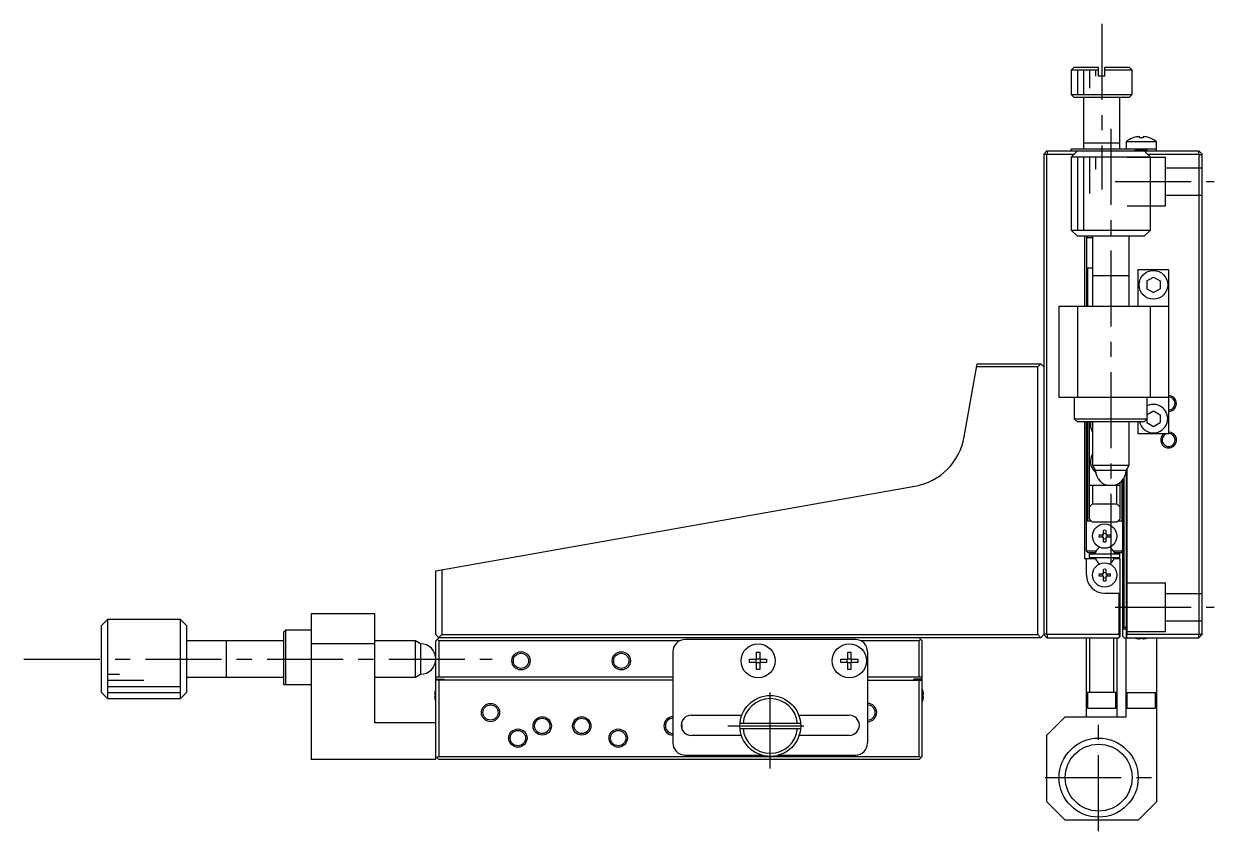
# Model space of a CAD drawing. Extents: x -371 to 381, y 89 to 685.
# Drawn here: x 6.4 to 202.2, y 335.4 to 468.1 of the extents above; entities that cross this region are included whole.
import ezdxf

# ---------------------------------------------------------------- set-up
doc = ezdxf.new("R2010")
doc.units = 0
doc.header["$LTSCALE"] = 10
doc.linetypes.add('CENTER', pattern=[2, 1.25, -0.25, 0.25, -0.25])
doc.linetypes.add('DASHED', pattern=[3.5, 2, -1.5])
doc.layers.get('0').update_dxf_attribs({"linetype": 'CONTINUOUS'})
doc.layers.add('CENTER', color=1, linetype='CENTER')

msp = doc.modelspace()

# ---------------------------------------------------------------- linework, layer by layer
at = {"color": 7, "linetype": 'CONTINUOUS'}
for p, q in [((179.189676, 461.020904), (178.689676, 460.520904)), ((183.189676, 460.520904), (178.689676, 460.520904)), ((178.689676, 460.520904), (178.689676, 456.520904)), ((179.189676, 461.020904), (183.189676, 461.020904)), ((183.189676, 459.520904), (183.189676, 461.020904)), ((184.189676, 461.020904), (188.189676, 461.020904)), ((184.189676, 459.520904), (184.189676, 461.020904)), ((188.689676, 460.520904), (184.189676, 460.520904)), ((188.689676, 460.520904), (188.189676, 461.020904)), ((188.689676, 456.520904), (188.689676, 460.520904)), ((184.189676, 459.520904), (183.189676, 459.520904)), ((178.689676, 456.520904), (179.189676, 456.020904)), ((178.689676, 456.520904), (188.689676, 456.520904)), ((188.189676, 456.020904), (188.689676, 456.520904)), ((188.189676, 456.020904), (179.189676, 456.020904)), ((180.689676, 456.020904), (180.689676, 447.520904)), ((186.689676, 447.520904), (186.689676, 456.020904)), ((186.689676, 448.520904), (180.689676, 448.520904)), ((192.689676, 448.743403), (187.689676, 448.743403)), ((187.689676, 448.743403), (187.689676, 447.520904)), ((188.873432, 449.386206), (188.839676, 449.386206)), ((189.889676, 449.386206), (189.889676, 449.59834)), ((190.489676, 449.386206), (189.889676, 449.386206)), ((190.489676, 449.59834), (190.489676, 449.386206)), ((191.539676, 449.386206), (191.505921, 449.386206)), ((192.689676, 447.220904), (192.689676, 448.743403)), ((174.689676, 447.220904), (174.189676, 446.720904)), ((174.189676, 446.720904), (174.189676, 367.720904)), ((174.689676, 446.620904), (174.189676, 446.620904)), ((174.689676, 447.220904), (199.689676, 447.220904)), ((174.689676, 446.620904), (174.789676, 446.720904)), ((174.689676, 367.820904), (174.689676, 446.620904)), ((174.789676, 446.720904), (174.789676, 447.220904)), ((174.789676, 446.720904), (179.189676, 446.720904)), ((178.689676, 447.220904), (178.689676, 447.520904)), ((192.689676, 447.520904), (178.689676, 447.520904)), ((179.689676, 447.220904), (178.689676, 446.220904)), ((189.260968, 447.276636), (189.239676, 447.276636)), ((189.989676, 447.276636), (189.989676, 447.408379)), ((190.389676, 447.276636), (189.989676, 447.276636)), ((190.389676, 447.408379), (190.389676, 447.276636)), ((191.689676, 446.220904), (190.689676, 447.220904)), ((191.139676, 447.276636), (191.118385, 447.276636)), ((191.189676, 446.720904), (199.589676, 446.720904)), ((199.589676, 447.220904), (199.589676, 446.720904)), ((199.589676, 446.720904), (199.689676, 446.620904)), ((199.689676, 447.220904), (200.189676, 446.720904)), ((199.689676, 446.620904), (199.689676, 367.820904)), ((199.689676, 446.620904), (200.189676, 446.620904)), ((200.189676, 367.720904), (200.189676, 446.720904)), ((191.689676, 446.220904), (178.689676, 446.220904)), ((178.689676, 446.220904), (178.689676, 434.220904)), ((191.689676, 434.220904), (191.689676, 446.220904)), ((178.689676, 434.220904), (179.689676, 433.220904)), ((178.689676, 434.220904), (191.689676, 434.220904)), ((190.689676, 433.220904), (179.689676, 433.220904)), ((180.889676, 433.220904), (180.889676, 421.720904)), ((181.389676, 433.220904), (181.189676, 433.020904)), ((181.189676, 433.020904), (181.189676, 421.720904)), ((182.189676, 432.920904), (181.189676, 432.920904)), ((182.189676, 433.220904), (182.189676, 421.720904)), ((188.189676, 421.720904), (188.189676, 433.220904)), ((190.689676, 433.220904), (191.689676, 434.220904)), ((181.189676, 428.020904), (182.189676, 428.020904)), ((181.389676, 421.720904), (181.389676, 428.020904)), ((189.689676, 427.720904), (194.689676, 427.720904)), ((189.689676, 421.720904), (189.689676, 427.720904)), ((194.689676, 427.720904), (194.689676, 400.720904)), ((191.089676, 425.855989), (192.189676, 426.491074)), ((191.089676, 425.855989), (191.089676, 424.585818)), ((192.189676, 426.491074), (193.289676, 425.855989)), ((193.289676, 425.855989), (193.289676, 424.585818)), ((191.089676, 424.585818), (192.189676, 423.950733)), ((192.189676, 423.950733), (193.289676, 424.585818)), ((176.689676, 406.720904), (176.689676, 421.720904)), ((176.689676, 421.720904), (194.689676, 421.720904)), ((179.689676, 421.720904), (179.689676, 406.720904)), ((191.689676, 406.720904), (191.689676, 421.720904)), ((161.074002, 400.222253), (163.189676, 412.220904)), ((173.189676, 411.720904), (163.101513, 411.720904)), ((163.189676, 412.220904), (173.689676, 412.220904)), ((173.689676, 412.220904), (173.189676, 411.720904)), ((173.189676, 367.720904), (173.189676, 411.720904)), ((174.189676, 411.720904), (173.689676, 412.220904)), ((194.689676, 406.720904), (176.689676, 406.720904)), ((179.189676, 406.720904), (179.189676, 403.220904)), ((191.189676, 403.220904), (191.189676, 406.720904)), ((191.189676, 403.913724), (192.189676, 404.491074)), ((192.189676, 404.491074), (193.289676, 403.855989)), ((193.289676, 403.855989), (193.289676, 402.585818)), ((179.189676, 403.220904), (191.189676, 403.220904)), ((179.189676, 403.220904), (179.689676, 402.720904)), ((190.689676, 402.720904), (179.689676, 402.720904)), ((180.889676, 402.720904), (180.889676, 380.220904)), ((180.889676, 401.720904), (181.189676, 401.720904)), ((181.189676, 381.420904), (181.189676, 402.720904)), ((181.389676, 386.420904), (181.389676, 402.720904)), ((181.689676, 386.720904), (181.689676, 402.720904)), ((182.189676, 402.720904), (182.189676, 395.586929)), ((188.189676, 395.586929), (188.189676, 402.720904)), ((189.689676, 400.720904), (189.689676, 402.720904)), ((190.689676, 402.720904), (191.189676, 403.220904)), ((191.089676, 403.120904), (191.089676, 402.585818)), ((191.089676, 402.585818), (192.189676, 401.950733)), ((192.189676, 401.950733), (193.289676, 402.585818)), ((194.689676, 400.720904), (189.689676, 400.720904)), ((182.189676, 395.586929), (182.689676, 394.720904)), ((182.189676, 395.586929), (188.189676, 395.586929)), ((187.689676, 394.720904), (188.189676, 395.586929)), ((187.689676, 394.720904), (182.689676, 394.720904)), ((187.389676, 368.920904), (187.389676, 393.533469)), ((187.689676, 394.720904), (187.689676, 367.420904)), ((187.889676, 367.720904), (187.889676, 395.067314)), ((74.189676, 378.220904), (152.962395, 392.110661)), ((186.689676, 392.220904), (181.689676, 392.220904)), ((182.189676, 392.220904), (182.189676, 389.220904)), ((186.189676, 389.220904), (186.189676, 392.220904)), ((186.689676, 392.720904), (186.689676, 386.720904)), ((186.989676, 392.985968), (186.989676, 386.420904)), ((187.189676, 367.420904), (187.189676, 393.220904)), ((182.189676, 389.220904), (181.689676, 388.720904)), ((182.189676, 389.220904), (186.189676, 389.220904)), ((186.689676, 388.720904), (186.189676, 389.220904)), ((181.189676, 386.420904), (181.989676, 386.420904)), ((181.689676, 386.720904), (182.189676, 386.220904)), ((186.189676, 386.220904), (182.189676, 386.220904)), ((186.189676, 386.220904), (186.689676, 386.720904)), ((186.389676, 386.420904), (187.189676, 386.420904)), ((183.260968, 384.120904), (183.989676, 384.120904)), ((183.989676, 383.720904), (183.260968, 383.720904)), ((183.989676, 384.120904), (183.989676, 384.849612)), ((183.989676, 382.992195), (183.989676, 383.720904)), ((184.389676, 384.849612), (184.389676, 384.120904)), ((184.389676, 384.120904), (185.118385, 384.120904)), ((184.389676, 383.720904), (184.389676, 382.992195)), ((185.118385, 383.720904), (184.389676, 383.720904)), ((180.889676, 380.220904), (182.645264, 380.220904)), ((181.189676, 381.520904), (182.818488, 381.520904)), ((181.189676, 381.420904), (181.389676, 381.220904)), ((181.189676, 377.520904), (181.189676, 380.220904)), ((181.389676, 381.220904), (182.645264, 381.220904)), ((181.689676, 381.020906), (186.689676, 381.020906)), ((181.689676, 380.420904), (181.689676, 381.020904)), ((181.689676, 380.420904), (186.689676, 380.420904)), ((182.645264, 381.220904), (182.814861, 381.514654)), ((182.645264, 380.220904), (182.814861, 379.927154)), ((185.560864, 381.520904), (187.189676, 381.520904)), ((185.564492, 381.514654), (185.734088, 381.220904)), ((185.564492, 379.927154), (185.734088, 380.220904)), ((185.734088, 381.220904), (186.989676, 381.220904)), ((185.734088, 380.220904), (186.689676, 380.220904)), ((186.689676, 380.420904), (186.689676, 381.020904)), ((186.689676, 380.220904), (186.689676, 367.420904)), ((186.989676, 381.220904), (187.189676, 381.420904)), ((74.189676, 367.720904), (74.189676, 378.220904)), ((75.189676, 378.397231), (75.189676, 367.720904)), ((183.989676, 377.720904), (183.989676, 378.449612)), ((184.389676, 378.449612), (184.389676, 377.720904)), ((183.260968, 377.720904), (183.989676, 377.720904)), ((183.989676, 377.320904), (183.260968, 377.320904)), ((183.989676, 376.592195), (183.989676, 377.320904)), ((184.389676, 377.720904), (185.118385, 377.720904)), ((184.389676, 377.320904), (184.389676, 376.592195)), ((185.118385, 377.320904), (184.389676, 377.320904)), ((184.189676, 374.520904), (186.689676, 374.520904)), ((186.489676, 374.520904), (186.489676, 367.720904)), ((20.189676, 370.220904), (19.189676, 369.220904)), ((32.189676, 370.220904), (20.189676, 370.220904)), ((20.189676, 370.220904), (20.189676, 357.220904)), ((32.189676, 357.220904), (32.189676, 370.220904)), ((33.189676, 369.220904), (32.189676, 370.220904)), ((53.689676, 371.220904), (64.189676, 371.220904)), ((53.689676, 371.220904), (53.689676, 347.220904)), ((64.189676, 353.220904), (64.189676, 371.220904)), ((19.189676, 358.220904), (19.189676, 369.220904)), ((33.189676, 369.220904), (33.189676, 358.220904)), ((49.489676, 368.470904), (49.189676, 368.170904)), ((49.189676, 359.470904), (49.189676, 368.170904)), ((49.489676, 368.470904), (49.489676, 359.470904)), ((53.689676, 368.470904), (49.489676, 368.470904)), ((187.389676, 368.920904), (187.189676, 368.720904)), ((187.689676, 368.620904), (187.189676, 368.620904)), ((187.689676, 368.920904), (187.389676, 368.920904)), ((49.189676, 366.720904), (33.189676, 366.720904)), ((64.189676, 366.220904), (53.689676, 366.220904)), ((70.823651, 366.720904), (64.189676, 366.720904)), ((70.823651, 360.720904), (70.823651, 366.720904)), ((71.689676, 366.220904), (70.823651, 366.720904)), ((71.689676, 366.220904), (71.689676, 361.220904)), ((74.189676, 367.720904), (74.689676, 367.220904)), ((74.189676, 366.720904), (75.189676, 367.720904)), ((74.189676, 347.220904), (74.189676, 366.720904)), ((74.689676, 366.720904), (74.439676, 366.970904)), ((173.689676, 367.220904), (74.689676, 367.220904)), ((74.689676, 366.720904), (74.689676, 360.720904)), ((114.317897, 366.720904), (74.689676, 366.720904)), ((75.189676, 367.720904), (173.189676, 367.720904)), ((143.189676, 366.920904), (115.189676, 366.920904)), ((153.689676, 366.720904), (144.061456, 366.720904)), ((153.689676, 367.220904), (154.189676, 366.720904)), ((153.939676, 366.970904), (153.689676, 366.720904)), ((153.689676, 360.720904), (153.689676, 366.720904)), ((154.189676, 347.720904), (154.189676, 366.720904)), ((173.189676, 367.720904), (173.689676, 367.220904)), ((173.689676, 367.220904), (174.189676, 367.720904)), ((174.689676, 367.820904), (174.189676, 367.820904)), ((174.689676, 367.220904), (174.189676, 367.720904)), ((174.789676, 367.720904), (174.689676, 367.820904)), ((174.689676, 367.220904), (186.489676, 367.220904)), ((186.489676, 367.720904), (174.789676, 367.720904)), ((174.789676, 367.220904), (174.789676, 367.720904)), ((181.189676, 354.220904), (181.189676, 367.220904)), ((181.689676, 367.220904), (181.689676, 358.220904)), ((185.689676, 358.220904), (185.689676, 367.220904)), ((186.189676, 367.220904), (186.189676, 354.220904)), ((186.689676, 367.520904), (186.489676, 367.720904)), ((186.489676, 367.220904), (186.689676, 367.420904)), ((187.189676, 367.420904), (187.389676, 367.220904)), ((187.389676, 367.220904), (199.689676, 367.220904)), ((187.889676, 367.720904), (187.689676, 367.520904)), ((187.689676, 367.420904), (187.889676, 367.220904)), ((187.689676, 354.220904), (187.689676, 367.220904)), ((199.589676, 367.720904), (187.889676, 367.720904)), ((189.239676, 367.165171), (189.260968, 367.165171)), ((189.989676, 367.165171), (190.389676, 367.165171)), ((189.989676, 367.033428), (189.989676, 367.165171)), ((190.389676, 367.165171), (190.389676, 367.033428)), ((191.118385, 367.165171), (191.139676, 367.165171)), ((192.689676, 367.220904), (192.689676, 340.220904)), ((199.689676, 367.820904), (199.589676, 367.720904)), ((199.589676, 367.720904), (199.589676, 367.220904)), ((199.689676, 367.820904), (200.189676, 367.820904)), ((199.689676, 367.220904), (200.189676, 367.720904)), ((113.189676, 364.920904), (113.189676, 349.920904)), ((126.929676, 364.820043), (127.449676, 364.820043)), ((126.929676, 363.680904), (126.929676, 364.820043)), ((127.449676, 364.820043), (127.449676, 363.680904)), ((141.929676, 364.820043), (142.449676, 364.820043)), ((141.929676, 363.680904), (141.929676, 364.820043)), ((142.449676, 364.820043), (142.449676, 363.680904)), ((145.189676, 364.920904), (145.189676, 349.920904)), ((125.790537, 363.160904), (125.790537, 363.680904)), ((125.790537, 363.680904), (126.929676, 363.680904)), ((126.929676, 363.160904), (125.790537, 363.160904)), ((126.860235, 363.160904), (126.860235, 363.680904)), ((126.929676, 363.750345), (127.449676, 363.750345)), ((126.929676, 362.021764), (126.929676, 363.160904)), ((127.449676, 363.091462), (126.929676, 363.091462)), ((127.449676, 363.680904), (128.588815, 363.680904)), ((127.449676, 363.160904), (127.449676, 362.021764)), ((128.588815, 363.160904), (127.449676, 363.160904)), ((127.519118, 363.680904), (127.519118, 363.160904)), ((128.588815, 363.680904), (128.588815, 363.160904)), ((140.790537, 363.160904), (140.790537, 363.680904)), ((140.790537, 363.680904), (141.929676, 363.680904)), ((141.929676, 363.160904), (140.790537, 363.160904)), ((141.860235, 363.160904), (141.860235, 363.680904)), ((141.929676, 363.750345), (142.449676, 363.750345)), ((141.929676, 362.021764), (141.929676, 363.160904)), ((142.449676, 363.091462), (141.929676, 363.091462)), ((142.449676, 363.680904), (143.588815, 363.680904)), ((142.449676, 363.160904), (142.449676, 362.021764)), ((143.588815, 363.160904), (142.449676, 363.160904)), ((142.519118, 363.680904), (142.519118, 363.160904)), ((143.588815, 363.680904), (143.588815, 363.160904)), ((33.189676, 360.720904), (49.189676, 360.720904)), ((64.189676, 360.720904), (70.823651, 360.720904)), ((70.823651, 360.720904), (71.689676, 361.220904)), ((113.189676, 360.720904), (74.189676, 360.720904)), ((74.189676, 360.420904), (75.589676, 360.420904)), ((113.189676, 360.220904), (74.189676, 360.220904)), ((74.689676, 360.220904), (74.689676, 347.720904)), ((75.589676, 360.220904), (75.589676, 360.420904)), ((127.449676, 362.021764), (126.929676, 362.021764)), ((142.449676, 362.021764), (141.929676, 362.021764)), ((154.189676, 360.720904), (145.189676, 360.720904)), ((145.189676, 360.220904), (154.189676, 360.220904)), ((154.189676, 360.420904), (152.789676, 360.420904)), ((152.789676, 360.220904), (152.789676, 360.420904)), ((153.689676, 347.720904), (153.689676, 360.220904)), ((53.689676, 359.470904), (49.189676, 359.470904)), ((74.115532, 358.60952), (74.120155, 358.607265)), ((154.259198, 358.607265), (154.26382, 358.60952)), ((19.189676, 358.220904), (20.189676, 357.220904)), ((20.189676, 357.220904), (32.189676, 357.220904)), ((32.189676, 357.220904), (33.189676, 358.220904)), ((73.999817, 357.900904), (74.120155, 357.900904)), ((74.120155, 357.540904), (73.999817, 357.540904)), ((74.120155, 356.834542), (74.115532, 356.832288)), ((74.120155, 357.900904), (74.120155, 357.540904)), ((154.259198, 357.900904), (154.379535, 357.900904)), ((154.259198, 357.540904), (154.259198, 357.900904)), ((154.379535, 357.540904), (154.259198, 357.540904)), ((154.26382, 356.832288), (154.259198, 356.834542)), ((186.189676, 358.220904), (181.189676, 358.220904)), ((181.339676, 358.220904), (181.339676, 355.620904)), ((186.039676, 355.620904), (186.039676, 358.220904)), ((187.689676, 358.220904), (192.689676, 358.220904)), ((187.839676, 358.220904), (187.839676, 355.620904)), ((192.539676, 355.620904), (192.539676, 358.220904)), ((116.189676, 354.470904), (124.505928, 354.470904)), ((133.873425, 354.470904), (142.189676, 354.470904)), ((181.339676, 355.620904), (186.039676, 355.620904)), ((187.839676, 355.620904), (192.539676, 355.620904)), ((74.189676, 353.220904), (64.189676, 353.220904)), ((134.173651, 353.120904), (124.205702, 353.120904)), ((177.689676, 354.220904), (174.689676, 351.220904)), ((177.689676, 354.220904), (187.689676, 354.220904)), ((124.435994, 351.170904), (116.189676, 351.170904)), ((124.205702, 352.320904), (134.173651, 352.320904)), ((142.189676, 351.170904), (133.943359, 351.170904)), ((174.689676, 340.220904), (174.689676, 351.220904)), ((74.189676, 347.220904), (53.689676, 347.220904)), ((74.689676, 347.220904), (74.189676, 347.720904)), ((74.689676, 347.720904), (74.439676, 347.470904)), ((74.689676, 347.720904), (153.689676, 347.720904)), ((153.689676, 347.220904), (74.689676, 347.220904)), ((115.189676, 347.920904), (127.789676, 347.920904)), ((130.589676, 347.920904), (143.189676, 347.920904)), ((153.939676, 347.470904), (153.689676, 347.720904)), ((154.189676, 347.720904), (153.689676, 347.220904)), ((174.689676, 340.220904), (177.689676, 337.220904)), ((189.689676, 337.220904), (192.689676, 340.220904)), ((189.689676, 337.220904), (177.689676, 337.220904))]:
    msp.add_line(p, q, dxfattribs=at)
at = {"color": 3, "linetype": 'CONTINUOUS'}
for p, q in [((179.689676, 460.520904), (179.689676, 456.520904)), ((180.689676, 460.520904), (180.689676, 456.520904)), ((181.689676, 460.520904), (181.689676, 457.520904)), ((182.689676, 460.520904), (182.689676, 459.520904)), ((179.689676, 446.220904), (179.689676, 434.220904)), ((180.689676, 446.220904), (180.689676, 434.220904)), ((181.689676, 446.220904), (181.689676, 440.220904)), ((182.689676, 446.220904), (182.689676, 444.220904)), ((188.189681, 426.720904), (182.189671, 426.720904)), ((39.689676, 366.720909), (39.689676, 360.720899)), ((20.189676, 361.220904), (22.189676, 361.220904)), ((20.189676, 360.220904), (26.189676, 360.220904)), ((20.189676, 359.220904), (32.189676, 359.220904)), ((20.189676, 358.220904), (32.189676, 358.220904))]:
    msp.add_line(p, q, dxfattribs=at)
at = {"color": 3, "linetype": 'DASHED'}
for p, q in [((187.889676, 446.220904), (194.189676, 446.220904)), ((194.189676, 438.220904), (194.189676, 446.220904)), ((194.189676, 444.470904), (200.189676, 444.470904)), ((194.189676, 439.970904), (200.189676, 439.970904)), ((187.889676, 438.220904), (194.189676, 438.220904)), ((187.889676, 376.220904), (194.189676, 376.220904)), ((194.189676, 368.220904), (194.189676, 376.220904)), ((194.189676, 374.470904), (200.189676, 374.470904)), ((194.189676, 369.970904), (200.189676, 369.970904)), ((187.889676, 368.220904), (194.189676, 368.220904))]:
    msp.add_line(p, q, dxfattribs=at)
at = {"color": 7, "linetype": 'CONTINUOUS'}
for centre, radius in [((192.189676, 425.220904), 2.35), ((184.189676, 383.920904), 2), ((184.189676, 377.520904), 2), ((127.189676, 363.420904), 2.8), ((142.189676, 363.420904), 2.8), ((88.189676, 363.420904), 1.25), ((104.689676, 363.420904), 1.25), ((129.189676, 352.720904), 5), ((83.189676, 354.920904), 1.25), ((91.689676, 352.720904), 1.25), ((98.189676, 352.720904), 1.25), ((87.689676, 350.720904), 1.25), ((104.189676, 350.720904), 1.25), ((183.189676, 344.220904), 6.5), ((183.189676, 344.220904), 5.5)]:
    msp.add_circle(centre, radius, dxfattribs=at)
at = {"color": 3, "linetype": 'CONTINUOUS'}
for centre in [(88.189676, 363.420904), (104.689676, 363.420904), (83.189676, 354.920904), (91.689676, 352.720904), (98.189676, 352.720904), (87.689676, 350.720904), (104.189676, 350.720904)]:
    msp.add_circle(centre, 1.5, dxfattribs=at)
at = {"color": 7, "linetype": 'CONTINUOUS'}
for centre, radius, start, end in [((190.189676, 445.620904), 4, 109.724634, 128.682187), ((190.189676, 445.620904), 3.988734, 94.313394, 109.268203), ((190.189676, 445.620904), 3.988734, 70.731797, 85.686606), ((190.189676, 445.620904), 4, 51.317813, 70.275366), ((190.189676, 444.220904), 3.2, 107.270005, 110.364129), ((190.189676, 444.220904), 3.193744, 93.59035, 106.905258), ((190.189676, 444.220904), 3.193744, 73.094742, 86.40965), ((190.189676, 444.220904), 3.2, 69.635865, 72.729995), ((192.189676, 403.220904), 2.35, 192.284494, 115.184337), ((194.689676, 405.720904), 1.075, 270, 90), ((184.189676, 402.220904), 2.35, 167.715524, 211.672433), ((151.225913, 401.958737), 10, 280, 350), ((194.689676, 399.720904), 1.075, 111.528904, 90), ((184.189676, 396.220904), 2.35, 148.327567, 231.010106), ((185.189676, 394.720904), 2.5, 180, 0), ((184.189676, 383.920904), 0.95, 167.846803, 192.153197), ((184.189676, 383.920904), 0.435085, 152.633517, 207.366483), ((184.189676, 383.920904), 0.95, 77.846803, 102.153197), ((184.189676, 383.920904), 0.435085, 62.633517, 117.366483), ((184.189676, 383.920904), 0.435085, 332.633517, 27.366483), ((184.189676, 383.920904), 0.95, 347.846803, 12.153197), ((184.189676, 380.720905), 1.5875, 135.000026, 169.10685), ((184.304581, 380.605999), 1.75, 121.881533, 135), ((184.189676, 380.720905), 1.5875, 120.433263, 134.999751), ((184.189676, 383.920904), 0.435085, 242.633517, 297.366483), ((184.189676, 383.920904), 0.95, 257.846803, 282.153197), ((184.189676, 380.720905), 1.5875, 45.000249, 59.566737), ((184.074771, 380.605999), 1.75, 45, 58.118467), ((184.189676, 380.720904), 1.5875, 30.260814, 45), ((184.189676, 380.720905), 1.5875, 190.893066, 210.000031), ((184.189676, 380.720904), 1.5875, 210, 225), ((184.189676, 380.720904), 1.5875, 315, 330), ((184.189676, 380.720904), 1.5875, 30, 30.260814), ((184.189676, 380.720905), 1.5875, 329.999969, 349.10691), ((184.189676, 380.720905), 1.5875, 225.000026, 239.566818), ((184.304581, 380.835808), 1.75, 225, 238.118467), ((184.189676, 377.520904), 0.95, 77.846803, 102.153197), ((184.189676, 377.520904), 0.435085, 62.633517, 117.366483), ((184.189676, 380.720905), 1.5875, 300.433182, 315.000249), ((184.074771, 380.835808), 1.75, 301.881533, 315), ((184.189676, 377.520904), 3, 180, 270), ((184.189676, 377.520904), 0.95, 167.846803, 192.153197), ((184.189676, 377.520904), 0.435085, 152.633517, 207.366483), ((184.189676, 377.520904), 0.435085, 242.633517, 297.366483), ((184.189676, 377.520904), 0.95, 257.846803, 282.153197), ((184.189676, 377.520904), 0.435085, 332.633517, 27.366483), ((184.189676, 377.520904), 0.95, 347.846803, 12.153197), ((71.689676, 363.720904), 2.5, 270, 90), ((115.189676, 364.920904), 2, 90, 180), ((143.189676, 364.920904), 2, 0, 90), ((190.189676, 370.220904), 3.2, 249.635865, 252.729995), ((190.189676, 370.220904), 3.193744, 253.094742, 266.40965), ((190.189676, 370.220904), 3.193744, 273.59035, 286.905258), ((190.189676, 370.220904), 3.2, 287.270005, 290.364135), ((77.189676, 357.720904), 3.194933, 163.893288, 176.770291), ((77.189676, 357.720904), 3.2, 159.635865, 163.877467), ((151.189676, 357.720904), 3.2, 16.122533, 20.364135), ((151.189676, 357.720904), 3.194933, 3.229709, 16.106712), ((77.189676, 357.720904), 3.194933, 183.229709, 196.106712), ((77.189676, 357.720904), 3.2, 196.122533, 200.364135), ((129.189676, 352.720904), 4.5, 5.099689, 174.900311), ((151.189676, 357.720904), 3.2, 339.635865, 343.877467), ((151.189676, 357.720904), 3.194933, 343.893288, 356.770291), ((116.189676, 352.820904), 1.65, 90, 270), ((142.189676, 352.820904), 1.65, 270, 90), ((145.189676, 354.920904), 1.25, 270, 90), ((113.189676, 352.720904), 1.25, 90, 270), ((129.189676, 352.720904), 4.5, 185.099689, 354.900311), ((115.189676, 349.920904), 2, 180, 270), ((143.189676, 349.920904), 2, 270, 0)]:
    msp.add_arc(centre, radius, start, end, dxfattribs=at)
at = {"color": 3, "linetype": 'CONTINUOUS'}
for centre, radius, start, end in [((194.689676, 405.720904), 1.3, 270, 90), ((194.689676, 399.720904), 1.3, 129.715137, 90), ((145.189676, 354.920904), 1.5, 270, 90), ((113.189676, 352.720904), 1.5, 90, 270), ((113.189676, 352.720904), 1.5, 343.366025, 20.45228)]:
    msp.add_arc(centre, radius, start, end, dxfattribs=at)
at = {"layer": 'CENTER', "color": 1, "linetype": 'CENTER'}
for p, q in [((183.689676, 468.120904), (183.689676, 440.870904)), ((185.189676, 450.870904), (185.189676, 379.620904)), ((185.889676, 442.220904), (202.189676, 442.220904)), ((185.889676, 372.220904), (202.189676, 372.220904)), ((6.439676, 363.720904), (83.439676, 363.720904)), ((129.189676, 345.720904), (129.189676, 359.720904)), ((122.189676, 352.720904), (136.189676, 352.720904)), ((183.189676, 335.420904), (183.189676, 353.020904)), ((174.389676, 344.220904), (191.989676, 344.220904))]:
    msp.add_line(p, q, dxfattribs=at)

doc.saveas('drawing.dxf')
